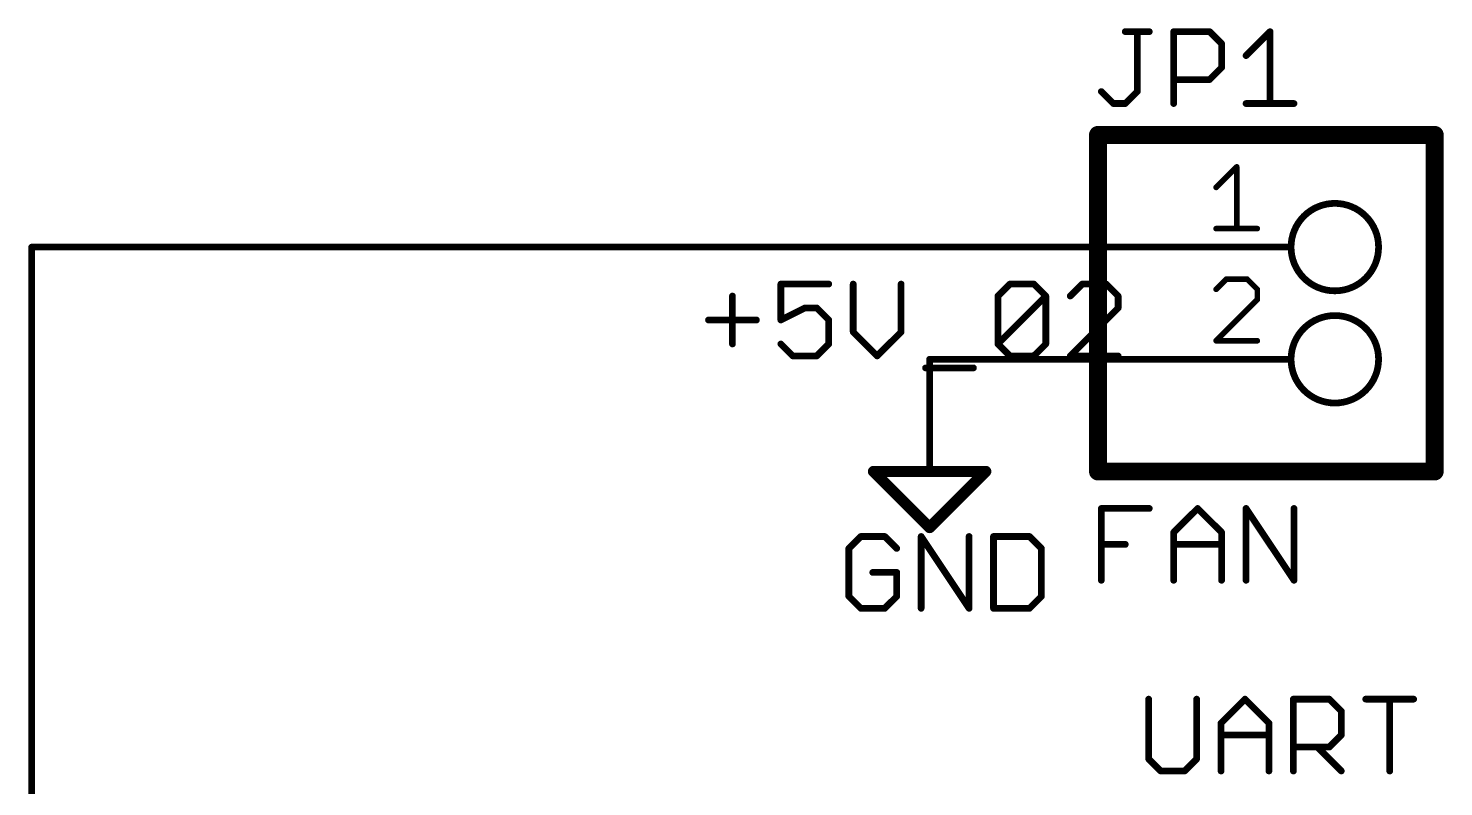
# Model space of a CAD drawing. Extents: x 6 to 173, y -6 to 152.
# Drawn here: x 114.22 to 146.25, y 132.56 to 149.73 of the extents above; entities that cross this region are included whole.
import ezdxf

# ---------------------------------------------------------------- set-up
doc = ezdxf.new("R2010")
doc.units = 0
for name, color, linetype in [('91', 94, 'CONTINUOUS'), ('94', 14, 'CONTINUOUS'), ('95', 251, 'CONTINUOUS'), ('96', 251, 'CONTINUOUS')]:
    doc.layers.add(name, color=color, linetype=linetype)

msp = doc.modelspace()

# ---------------------------------------------------------------- linework, layer by layer
at = {"layer": '91', "const_width": 0.1524}
for points in [[(114.3, 119.38), (114.3, 144.78)], [(114.3, 144.78), (142.24, 144.78)], [(142.24, 142.24), (134.62, 142.24)]]:
    msp.add_lwpolyline(points, dxfattribs=at)
at = {"layer": '91', "const_width": 0.0762}
for points in [[(114.3381, 144.78, 1), (114.2619, 144.78)], [(114.3, 144.8181, 1), (114.3, 144.7419)], [(142.24, 144.7419, 1), (142.24, 144.8181)], [(134.62, 142.2781, 1), (134.62, 142.2019)], [(142.24, 142.2019, 1), (142.24, 142.2781)]]:
    msp.add_lwpolyline(points, format="xyb", dxfattribs=at)
at = {"layer": '94'}
for points, const_width in [([(146.05, 147.32), (138.43, 147.32)], 0.4064), ([(138.43, 147.32), (138.43, 139.7)], 0.4064), ([(146.05, 139.7), (146.05, 147.32)], 0.4064), ([(142.24, 144.78), (142.7988, 144.78)], 0.1524), ([(134.62, 142.24), (134.62, 139.7)], 0.1524), ([(142.24, 142.24), (142.7988, 142.24)], 0.1524), ([(133.35, 139.7), (135.89, 139.7)], 0.254), ([(134.62, 138.43), (133.35, 139.7)], 0.254), ([(135.89, 139.7), (134.62, 138.43)], 0.254), ([(138.43, 139.7), (146.05, 139.7)], 0.4064)]:
    msp.add_lwpolyline(points, dxfattribs=dict(at, const_width=const_width))
for points, const_width in [([(138.43, 147.4216, 1), (138.43, 147.2184)], 0.2032), ([(138.5316, 147.32, 1), (138.3284, 147.32)], 0.2032), ([(146.1516, 147.32, 1), (145.9484, 147.32)], 0.2032), ([(146.05, 147.2184, 1), (146.05, 147.4216)], 0.2032), ([(143.7894, 143.7894, 1), (143.7894, 145.7706, 1), (143.7894, 143.7894)], 0.1524), ([(142.24, 144.8181, 1), (142.24, 144.7419)], 0.0762), ([(142.7988, 144.7419, 1), (142.7988, 144.8181)], 0.0762), ([(143.7894, 141.2494, 1), (143.7894, 143.2306, 1), (143.7894, 141.2494)], 0.1524), ([(134.6581, 142.24, 1), (134.5819, 142.24)], 0.0762), ([(142.24, 142.2781, 1), (142.24, 142.2019)], 0.0762), ([(142.7988, 142.2019, 1), (142.7988, 142.2781)], 0.0762), ([(133.35, 139.7635, 1), (133.35, 139.6365)], 0.127), ([(133.3949, 139.7449, 1), (133.3051, 139.6551)], 0.127), ([(134.5819, 139.7, 1), (134.6581, 139.7)], 0.0762), ([(135.9349, 139.6551, 1), (135.8451, 139.7449)], 0.127), ([(135.89, 139.6365, 1), (135.89, 139.7635)], 0.127), ([(138.43, 139.8016, 1), (138.43, 139.5984)], 0.2032), ([(138.3284, 139.7, 1), (138.5316, 139.7)], 0.2032), ([(145.9484, 139.7, 1), (146.1516, 139.7)], 0.2032), ([(146.05, 139.5984, 1), (146.05, 139.8016)], 0.2032), ([(134.5751, 138.4749, 1), (134.6649, 138.3851)], 0.127), ([(134.5751, 138.3851, 1), (134.6649, 138.4749)], 0.127)]:
    msp.add_lwpolyline(points, format="xyb", dxfattribs=dict(at, const_width=const_width))
at = {"layer": '95'}
for points, const_width in [([(139.0485, 149.6582), (139.5909, 149.6582)], 0.1524), ([(139.3197, 148.3024), (139.3197, 149.6582)], 0.1524), ([(140.1434, 148.0312), (140.1434, 149.6582)], 0.1524), ([(140.1434, 149.6582), (140.9569, 149.6582)], 0.1524), ([(140.9569, 149.6582), (141.228, 149.387)], 0.1524), ([(141.7805, 149.1159), (142.3228, 149.6582)], 0.1524), ([(142.3228, 149.6582), (142.3228, 148.0312)], 0.1524), ([(141.228, 149.387), (141.228, 148.8447)], 0.1524), ([(140.9569, 148.5735), (140.1434, 148.5735)], 0.1524), ([(141.228, 148.8447), (140.9569, 148.5735)], 0.1524), ([(138.5062, 148.3024), (138.7774, 148.0312)], 0.1524), ([(139.0485, 148.0312), (139.3197, 148.3024)], 0.1524), ([(138.7774, 148.0312), (139.0485, 148.0312)], 0.1524), ([(141.7805, 148.0312), (142.8652, 148.0312)], 0.1524), ([(141.1034, 146.1312), (141.5695, 146.5973)], 0.127), ([(141.5695, 146.5973), (141.5695, 145.1991)], 0.127), ([(141.1034, 145.1991), (142.0356, 145.1991)], 0.127), ([(132.338, 143.9432), (131.2534, 143.9432)], 0.1524), ([(131.2534, 143.9432), (131.2534, 143.1297)], 0.1524), ([(132.8905, 143.9432), (132.8905, 142.8585)], 0.1524), ([(133.9752, 142.8585), (133.9752, 143.9432)], 0.1524), ([(136.1648, 143.672), (136.436, 143.9432)], 0.1524), ([(136.436, 143.9432), (136.9783, 143.9432)], 0.1524), ([(136.9783, 143.9432), (137.2495, 143.672)], 0.1524), ([(138.0731, 143.9432), (137.802, 143.672)], 0.1524), ([(138.6155, 143.9432), (138.0731, 143.9432)], 0.1524), ([(138.8866, 143.672), (138.6155, 143.9432)], 0.1524), ([(141.3365, 144.0573), (141.1034, 143.8243)], 0.127), ([(141.8025, 144.0573), (141.3365, 144.0573)], 0.127), ([(142.0356, 143.8243), (141.8025, 144.0573)], 0.127), ([(142.0356, 143.5912), (142.0356, 143.8243)], 0.127), ([(130.1585, 143.672), (130.1585, 142.5874)], 0.1524), ([(136.1648, 142.5874), (136.1648, 143.672)], 0.1524), ([(136.1648, 142.5874), (137.2495, 143.672)], 0.1524), ([(137.2495, 143.672), (137.2495, 142.5874)], 0.1524), ([(138.8866, 143.4009), (138.8866, 143.672)], 0.1524), ([(141.1034, 142.6591), (142.0356, 143.5912)], 0.127), ([(129.6162, 143.1297), (130.7009, 143.1297)], 0.1524), ([(131.2534, 143.1297), (131.7957, 143.4009)], 0.1524), ([(131.7957, 143.4009), (132.0669, 143.4009)], 0.1524), ([(132.0669, 143.4009), (132.338, 143.1297)], 0.1524), ([(132.338, 143.1297), (132.338, 142.5874)], 0.1524), ([(137.802, 142.3162), (138.8866, 143.4009)], 0.1524), ([(132.8905, 142.8585), (133.4328, 142.3162)], 0.1524), ([(133.4328, 142.3162), (133.9752, 142.8585)], 0.1524), ([(131.5245, 142.3162), (131.2534, 142.5874)], 0.1524), ([(132.338, 142.5874), (132.0669, 142.3162)], 0.1524), ([(136.436, 142.3162), (136.1648, 142.5874)], 0.1524), ([(137.2495, 142.5874), (136.9783, 142.3162)], 0.1524), ([(142.0356, 142.6591), (141.1034, 142.6591)], 0.127), ([(132.0669, 142.3162), (131.5245, 142.3162)], 0.1524), ([(136.9783, 142.3162), (136.436, 142.3162)], 0.1524), ([(138.8866, 142.3162), (137.802, 142.3162)], 0.1524), ([(134.5277, 142.045), (135.6123, 142.045)], 0.1524)]:
    msp.add_lwpolyline(points, dxfattribs=dict(at, const_width=const_width))
for points, const_width in [([(139.0485, 149.6963, 1), (139.0485, 149.6201)], 0.0762), ([(139.3578, 149.6582, 1), (139.2816, 149.6582)], 0.0762), ([(139.5909, 149.6201, 1), (139.5909, 149.6963)], 0.0762), ([(140.1815, 149.6582, 1), (140.1053, 149.6582)], 0.0762), ([(140.1434, 149.6963, 1), (140.1434, 149.6201)], 0.0762), ([(140.9838, 149.6851, 1), (140.9299, 149.6312)], 0.0762), ([(140.9569, 149.6201, 1), (140.9569, 149.6963)], 0.0762), ([(142.3609, 149.6582, 1), (142.2847, 149.6582)], 0.0762), ([(142.3498, 149.6312, 1), (142.2959, 149.6851)], 0.0762), ([(141.2661, 149.387, 1), (141.1899, 149.387)], 0.0762), ([(141.2011, 149.3601, 1), (141.255, 149.414)], 0.0762), ([(141.7536, 149.1428, 1), (141.8075, 149.0889)], 0.0762), ([(140.1434, 148.6116, 1), (140.1434, 148.5354)], 0.0762), ([(140.9299, 148.6005, 1), (140.9838, 148.5466)], 0.0762), ([(140.9569, 148.5354, 1), (140.9569, 148.6116)], 0.0762), ([(141.1899, 148.8447, 1), (141.2661, 148.8447)], 0.0762), ([(141.255, 148.8178, 1), (141.2011, 148.8716)], 0.0762), ([(138.5331, 148.3293, 1), (138.4793, 148.2754)], 0.0762), ([(139.2816, 148.3024, 1), (139.3578, 148.3024)], 0.0762), ([(139.3466, 148.2754, 1), (139.2928, 148.3293)], 0.0762), ([(138.7774, 148.0693, 1), (138.7774, 147.9931)], 0.0762), ([(138.7504, 148.0043, 1), (138.8043, 148.0581)], 0.0762), ([(139.0216, 148.0581, 1), (139.0755, 148.0043)], 0.0762), ([(139.0485, 147.9931, 1), (139.0485, 148.0693)], 0.0762), ([(140.1053, 148.0312, 1), (140.1815, 148.0312)], 0.0762), ([(141.7805, 148.0693, 1), (141.7805, 147.9931)], 0.0762), ([(142.2847, 148.0312, 1), (142.3609, 148.0312)], 0.0762), ([(142.8652, 147.9931, 1), (142.8652, 148.0693)], 0.0762), ([(141.6012, 146.5973, 1), (141.5377, 146.5973)], 0.0635), ([(141.5919, 146.5748, 1), (141.547, 146.6197)], 0.0635), ([(141.081, 146.1537, 1), (141.1259, 146.1088)], 0.0635), ([(141.1034, 145.2309, 1), (141.1034, 145.1674)], 0.0635), ([(141.5377, 145.1991, 1), (141.6012, 145.1991)], 0.0635), ([(142.0356, 145.1674, 1), (142.0356, 145.2309)], 0.0635), ([(131.2534, 143.9813, 1), (131.2534, 143.9051)], 0.0762), ([(131.2915, 143.9432, 1), (131.2153, 143.9432)], 0.0762), ([(132.338, 143.9051, 1), (132.338, 143.9813)], 0.0762), ([(132.9286, 143.9432, 1), (132.8524, 143.9432)], 0.0762), ([(134.0133, 143.9432, 1), (133.9371, 143.9432)], 0.0762), ([(136.436, 143.9813, 1), (136.436, 143.9051)], 0.0762), ([(136.4629, 143.9162, 1), (136.409, 143.9701)], 0.0762), ([(137.0053, 143.9701, 1), (136.9514, 143.9162)], 0.0762), ([(136.9783, 143.9051, 1), (136.9783, 143.9813)], 0.0762), ([(138.0731, 143.9813, 1), (138.0731, 143.9051)], 0.0762), ([(138.1001, 143.9162, 1), (138.0462, 143.9701)], 0.0762), ([(138.6424, 143.9701, 1), (138.5885, 143.9162)], 0.0762), ([(138.6155, 143.9051, 1), (138.6155, 143.9813)], 0.0762), ([(141.081, 143.8467, 1), (141.1259, 143.8018)], 0.0635), ([(141.3365, 144.089, 1), (141.3365, 144.0255)], 0.0635), ([(141.3589, 144.0348, 1), (141.314, 144.0797)], 0.0635), ([(141.825, 144.0797, 1), (141.7801, 144.0348)], 0.0635), ([(141.8025, 144.0255, 1), (141.8025, 144.089)], 0.0635), ([(142.0673, 143.8243, 1), (142.0038, 143.8243)], 0.0635), ([(142.0131, 143.8018, 1), (142.058, 143.8467)], 0.0635), ([(130.1966, 143.672, 1), (130.1204, 143.672)], 0.0762), ([(136.2029, 143.672, 1), (136.1267, 143.672)], 0.0762), ([(136.1379, 143.699, 1), (136.1918, 143.6451)], 0.0762), ([(137.2876, 143.672, 1), (137.2114, 143.672)], 0.0762), ([(137.2764, 143.6451, 1), (137.2225, 143.699)], 0.0762), ([(137.2225, 143.6451, 1), (137.2764, 143.699)], 0.0762), ([(137.775, 143.699, 1), (137.8289, 143.6451)], 0.0762), ([(138.9247, 143.672, 1), (138.8485, 143.672)], 0.0762), ([(138.8597, 143.6451, 1), (138.9136, 143.699)], 0.0762), ([(142.0038, 143.5912, 1), (142.0673, 143.5912)], 0.0635), ([(142.058, 143.5688, 1), (142.0131, 143.6137)], 0.0635), ([(129.6162, 143.1678, 1), (129.6162, 143.0916)], 0.0762), ([(130.7009, 143.0916, 1), (130.7009, 143.1678)], 0.0762), ([(131.2363, 143.1638, 1), (131.2704, 143.0956)], 0.0762), ([(131.7957, 143.439, 1), (131.7957, 143.3628)], 0.0762), ([(131.8127, 143.3668, 1), (131.7786, 143.4349)], 0.0762), ([(132.0938, 143.4278, 1), (132.0399, 143.3739)], 0.0762), ([(132.0669, 143.3628, 1), (132.0669, 143.439)], 0.0762), ([(132.3761, 143.1297, 1), (132.2999, 143.1297)], 0.0762), ([(132.3111, 143.1028, 1), (132.365, 143.1566)], 0.0762), ([(138.8485, 143.4009, 1), (138.9247, 143.4009)], 0.0762), ([(138.9136, 143.3739, 1), (138.8597, 143.4278)], 0.0762), ([(131.2153, 143.1297, 1), (131.2915, 143.1297)], 0.0762), ([(132.9175, 142.8855, 1), (132.8636, 142.8316)], 0.0762), ([(132.8524, 142.8585, 1), (132.9286, 142.8585)], 0.0762), ([(133.9371, 142.8585, 1), (134.0133, 142.8585)], 0.0762), ([(134.0021, 142.8316, 1), (133.9482, 142.8855)], 0.0762), ([(130.1204, 142.5874, 1), (130.1966, 142.5874)], 0.0762), ([(131.2803, 142.6143, 1), (131.2264, 142.5604)], 0.0762), ([(132.2999, 142.5874, 1), (132.3761, 142.5874)], 0.0762), ([(132.365, 142.5604, 1), (132.3111, 142.6143)], 0.0762), ([(136.1918, 142.6143, 1), (136.1379, 142.5604)], 0.0762), ([(136.1379, 142.6143, 1), (136.1918, 142.5604)], 0.0762), ([(136.1267, 142.5874, 1), (136.2029, 142.5874)], 0.0762), ([(137.2114, 142.5874, 1), (137.2876, 142.5874)], 0.0762), ([(137.2764, 142.5604, 1), (137.2225, 142.6143)], 0.0762), ([(141.081, 142.6816, 1), (141.1259, 142.6366)], 0.0635), ([(141.1034, 142.6908, 1), (141.1034, 142.6274)], 0.0635), ([(142.0356, 142.6274, 1), (142.0356, 142.6908)], 0.0635), ([(131.5245, 142.3543, 1), (131.5245, 142.2781)], 0.0762), ([(131.4976, 142.2893, 1), (131.5515, 142.3431)], 0.0762), ([(132.0399, 142.3431, 1), (132.0938, 142.2893)], 0.0762), ([(132.0669, 142.2781, 1), (132.0669, 142.3543)], 0.0762), ([(133.4059, 142.3431, 1), (133.4598, 142.2893)], 0.0762), ([(133.4059, 142.2893, 1), (133.4598, 142.3431)], 0.0762), ([(136.436, 142.3543, 1), (136.436, 142.2781)], 0.0762), ([(136.409, 142.2893, 1), (136.4629, 142.3431)], 0.0762), ([(136.9514, 142.3431, 1), (137.0053, 142.2893)], 0.0762), ([(136.9783, 142.2781, 1), (136.9783, 142.3543)], 0.0762), ([(137.802, 142.3543, 1), (137.802, 142.2781)], 0.0762), ([(137.775, 142.3431, 1), (137.8289, 142.2893)], 0.0762), ([(138.8866, 142.2781, 1), (138.8866, 142.3543)], 0.0762), ([(134.5277, 142.0831, 1), (134.5277, 142.0069)], 0.0762), ([(135.6123, 142.0069, 1), (135.6123, 142.0831)], 0.0762)]:
    msp.add_lwpolyline(points, format="xyb", dxfattribs=dict(at, const_width=const_width))
at = {"layer": '96', "const_width": 0.1524}
for points in [[(138.5062, 137.2362), (138.5062, 138.8632)], [(138.5062, 138.8632), (139.5909, 138.8632)], [(140.1434, 138.3209), (140.6857, 138.8632)], [(140.6857, 138.8632), (141.228, 138.3209)], [(141.7805, 137.2362), (141.7805, 138.8632)], [(141.7805, 138.8632), (142.8652, 137.2362)], [(142.8652, 137.2362), (142.8652, 138.8632)], [(140.1434, 137.2362), (140.1434, 138.3209)], [(141.228, 138.3209), (141.228, 137.2362)], [(133.0624, 138.2282), (132.7912, 137.957)], [(133.6047, 138.2282), (133.0624, 138.2282)], [(133.8759, 137.957), (133.6047, 138.2282)], [(134.4284, 136.6012), (134.4284, 138.2282)], [(134.4284, 138.2282), (135.513, 136.6012)], [(135.513, 136.6012), (135.513, 138.2282)], [(136.0655, 138.2282), (136.0655, 136.6012)], [(136.879, 138.2282), (136.0655, 138.2282)], [(137.1502, 137.957), (136.879, 138.2282)], [(138.5062, 138.0497), (139.0485, 138.0497)], [(140.1434, 138.0497), (141.228, 138.0497)], [(132.7912, 137.957), (132.7912, 136.8724)], [(137.1502, 136.8724), (137.1502, 137.957)], [(133.8759, 137.4147), (133.3335, 137.4147)], [(133.8759, 136.8724), (133.8759, 137.4147)], [(132.7912, 136.8724), (133.0624, 136.6012)], [(133.6047, 136.6012), (133.8759, 136.8724)], [(136.879, 136.6012), (137.1502, 136.8724)], [(133.0624, 136.6012), (133.6047, 136.6012)], [(136.0655, 136.6012), (136.879, 136.6012)], [(139.5776, 134.5452), (139.5776, 133.1894)], [(140.6622, 133.1894), (140.6622, 134.5452)], [(141.2147, 134.0029), (141.7571, 134.5452)], [(141.7571, 134.5452), (142.2994, 134.0029)], [(142.8519, 132.9182), (142.8519, 134.5452)], [(142.8519, 134.5452), (143.6654, 134.5452)], [(143.6654, 134.5452), (143.9365, 134.274)], [(144.489, 134.5452), (145.5737, 134.5452)], [(145.0314, 132.9182), (145.0314, 134.5452)], [(143.9365, 134.274), (143.9365, 133.7317)], [(141.2147, 132.9182), (141.2147, 134.0029)], [(142.2994, 134.0029), (142.2994, 132.9182)], [(141.2147, 133.7317), (142.2994, 133.7317)], [(143.9365, 133.7317), (143.6654, 133.4605)], [(139.5776, 133.1894), (139.8487, 132.9182)], [(140.3911, 132.9182), (140.6622, 133.1894)], [(143.6654, 133.4605), (142.8519, 133.4605)], [(143.3942, 133.4605), (143.9365, 132.9182)], [(139.8487, 132.9182), (140.3911, 132.9182)]]:
    msp.add_lwpolyline(points, dxfattribs=at)
at = {"layer": '96', "const_width": 0.0762}
for points in [[(138.5443, 138.8632, 1), (138.4681, 138.8632)], [(138.5062, 138.9013, 1), (138.5062, 138.8251)], [(139.5909, 138.8251, 1), (139.5909, 138.9013)], [(140.7126, 138.8901, 1), (140.6587, 138.8362)], [(140.7126, 138.8362, 1), (140.6587, 138.8901)], [(141.8186, 138.8632, 1), (141.7424, 138.8632)], [(141.8122, 138.8843, 1), (141.7488, 138.8421)], [(142.9033, 138.8632, 1), (142.8271, 138.8632)], [(140.1164, 138.3478, 1), (140.1703, 138.2939)], [(140.1815, 138.3209, 1), (140.1053, 138.3209)], [(141.2661, 138.3209, 1), (141.1899, 138.3209)], [(141.2011, 138.2939, 1), (141.255, 138.3478)], [(133.0624, 138.2663, 1), (133.0624, 138.1901)], [(133.0893, 138.2012, 1), (133.0354, 138.2551)], [(133.6316, 138.2551, 1), (133.5778, 138.2012)], [(133.6047, 138.1901, 1), (133.6047, 138.2663)], [(134.4665, 138.2282, 1), (134.3903, 138.2282)], [(134.4601, 138.2493, 1), (134.3967, 138.2071)], [(135.5511, 138.2282, 1), (135.4749, 138.2282)], [(136.1036, 138.2282, 1), (136.0274, 138.2282)], [(136.0655, 138.2663, 1), (136.0655, 138.1901)], [(136.9059, 138.2551, 1), (136.8521, 138.2012)], [(136.879, 138.1901, 1), (136.879, 138.2663)], [(138.5062, 138.0878, 1), (138.5062, 138.0116)], [(139.0485, 138.0116, 1), (139.0485, 138.0878)], [(140.1434, 138.0878, 1), (140.1434, 138.0116)], [(141.228, 138.0116, 1), (141.228, 138.0878)], [(132.8293, 137.957, 1), (132.7531, 137.957)], [(132.7643, 137.984, 1), (132.8181, 137.9301)], [(133.8489, 137.9301, 1), (133.9028, 137.984)], [(137.1883, 137.957, 1), (137.1121, 137.957)], [(137.1232, 137.9301, 1), (137.1771, 137.984)], [(133.3335, 137.4528, 1), (133.3335, 137.3766)], [(133.914, 137.4147, 1), (133.8378, 137.4147)], [(133.8759, 137.3766, 1), (133.8759, 137.4528)], [(138.4681, 137.2362, 1), (138.5443, 137.2362)], [(140.1053, 137.2362, 1), (140.1815, 137.2362)], [(141.1899, 137.2362, 1), (141.2661, 137.2362)], [(141.7424, 137.2362, 1), (141.8186, 137.2362)], [(142.8271, 137.2362, 1), (142.9033, 137.2362)], [(142.8335, 137.2151, 1), (142.8969, 137.2573)], [(132.8181, 136.8993, 1), (132.7643, 136.8454)], [(132.7531, 136.8724, 1), (132.8293, 136.8724)], [(133.8378, 136.8724, 1), (133.914, 136.8724)], [(133.9028, 136.8454, 1), (133.8489, 136.8993)], [(137.1121, 136.8724, 1), (137.1883, 136.8724)], [(137.1771, 136.8454, 1), (137.1232, 136.8993)], [(133.0624, 136.6393, 1), (133.0624, 136.5631)], [(133.0354, 136.5743, 1), (133.0893, 136.6281)], [(133.5778, 136.6281, 1), (133.6316, 136.5743)], [(133.6047, 136.5631, 1), (133.6047, 136.6393)], [(134.3903, 136.6012, 1), (134.4665, 136.6012)], [(135.4749, 136.6012, 1), (135.5511, 136.6012)], [(135.4813, 136.5801, 1), (135.5447, 136.6223)], [(136.0655, 136.6393, 1), (136.0655, 136.5631)], [(136.0274, 136.6012, 1), (136.1036, 136.6012)], [(136.8521, 136.6281, 1), (136.9059, 136.5743)], [(136.879, 136.5631, 1), (136.879, 136.6393)], [(139.6157, 134.5452, 1), (139.5395, 134.5452)], [(140.7003, 134.5452, 1), (140.6241, 134.5452)], [(141.784, 134.5721, 1), (141.7301, 134.5182)], [(141.784, 134.5182, 1), (141.7301, 134.5721)], [(142.89, 134.5452, 1), (142.8138, 134.5452)], [(142.8519, 134.5833, 1), (142.8519, 134.5071)], [(143.6923, 134.5721, 1), (143.6384, 134.5182)], [(143.6654, 134.5071, 1), (143.6654, 134.5833)], [(144.489, 134.5833, 1), (144.489, 134.5071)], [(145.0695, 134.5452, 1), (144.9933, 134.5452)], [(145.5737, 134.5071, 1), (145.5737, 134.5833)], [(143.9746, 134.274, 1), (143.8984, 134.274)], [(143.9096, 134.2471, 1), (143.9635, 134.301)], [(141.2528, 134.0029, 1), (141.1766, 134.0029)], [(141.1878, 134.0298, 1), (141.2417, 133.9759)], [(142.3375, 134.0029, 1), (142.2613, 134.0029)], [(142.2724, 133.9759, 1), (142.3263, 134.0298)], [(141.2147, 133.7698, 1), (141.2147, 133.6936)], [(142.2994, 133.6936, 1), (142.2994, 133.7698)], [(143.8984, 133.7317, 1), (143.9746, 133.7317)], [(143.9635, 133.7048, 1), (143.9096, 133.7586)], [(139.6045, 133.2163, 1), (139.5506, 133.1624)], [(140.6892, 133.1624, 1), (140.6353, 133.2163)], [(142.8519, 133.4986, 1), (142.8519, 133.4224)], [(143.4211, 133.4875, 1), (143.3673, 133.4336)], [(143.6384, 133.4875, 1), (143.6923, 133.4336)], [(143.6654, 133.4224, 1), (143.6654, 133.4986)], [(139.5395, 133.1894, 1), (139.6157, 133.1894)], [(139.8487, 132.9563, 1), (139.8487, 132.8801)], [(139.8218, 132.8913, 1), (139.8757, 132.9451)], [(140.3641, 132.9451, 1), (140.418, 132.8913)], [(140.3911, 132.8801, 1), (140.3911, 132.9563)], [(140.6241, 133.1894, 1), (140.7003, 133.1894)], [(141.1766, 132.9182, 1), (141.2528, 132.9182)], [(142.2613, 132.9182, 1), (142.3375, 132.9182)], [(142.8138, 132.9182, 1), (142.89, 132.9182)], [(143.9096, 132.8913, 1), (143.9635, 132.9451)], [(144.9933, 132.9182, 1), (145.0695, 132.9182)]]:
    msp.add_lwpolyline(points, format="xyb", dxfattribs=at)

doc.saveas('drawing.dxf')
